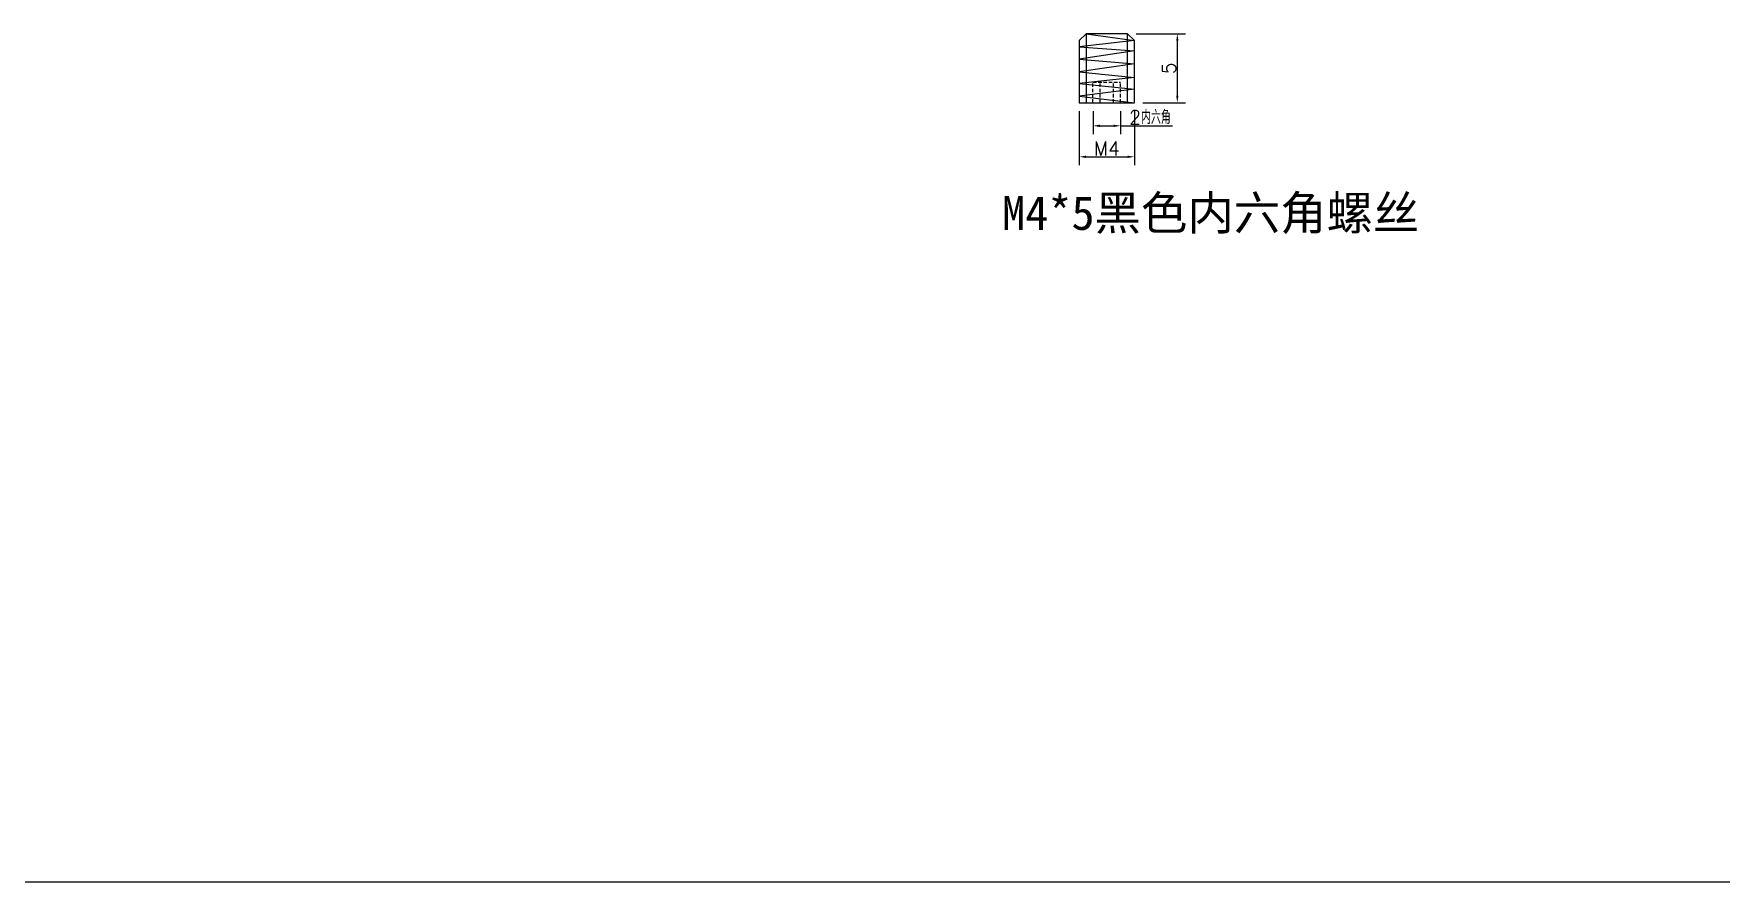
# Model space of a CAD drawing. Header units: millimetres. Extents: x 6817 to 15937, y -5221 to -164.
# Drawn here: x 9577 to 9699.4, y -1865.6 to -1804.1 of the extents above; entities that cross this region are included whole.
import ezdxf

# ---------------------------------------------------------------- set-up
doc = ezdxf.new("R2010")
doc.units = ezdxf.units.MM
doc.linetypes.add('HIDDEN', pattern=[9.525, 6.35, -3.175])
doc.layers.add('图层2', color=108, linetype='Continuous')
doc.styles.get("Standard").update_dxf_attribs({"font": 'txt', "bigfont": 'gbcbig.shx'})
doc.dimstyles.new('ISO-25', dxfattribs={"dimtxt": 1, "dimasz": 0.5, "dimexe": 0.6, "dimexo": 0.625, "dimgap": 0.1, "dimtad": 1, "dimtxsty": 'Standard', "dimcen": 2.5, "dimadec": 0, "dimazin": 0, "dimtfac": 1, "dimtmove": 0, "dimatfit": 3, "dimfxl": 0, "dimarcsym": 0})

# ---------------------------------------------------------------- blocks, each defined once
blk = doc.blocks.new('*D483')
at = {"layer": 'Defpoints', "color": 0, "linetype": 'ByBlock', "transparency": 16777216}
for p in [(9652.81, -1809.1), (9656.81, -1809.1), (9656.81, -1813.02)]:
    blk.add_point(p, dxfattribs=at)
at = {"layer": '图层2', "color": 0, "linetype": 'ByBlock', "lineweight": -2, "transparency": 16777216}
for p, q in [((9652.81, -1809.72), (9652.81, -1813.62)), ((9656.81, -1809.72), (9656.81, -1813.62)), ((9653.31, -1813.02), (9656.31, -1813.02))]:
    blk.add_line(p, q, dxfattribs=at)
at = {"layer": '图层2', "color": 0, "linetype": 'ByBlock', "transparency": 16777216}
for points in [[(9653.31, -1812.94), (9653.31, -1813.11), (9652.81, -1813.02)], [(9656.31, -1812.94), (9656.31, -1813.11), (9656.81, -1813.02)]]:
    blk.add_solid(points, dxfattribs=at)
at = {"layer": '图层2', "color": 0, "linetype": 'ByBlock', "transparency": 16777216, "insert": (9654.81, -1812.42), "char_height": 1, "attachment_point": 5}
blk.add_mtext('M4', dxfattribs=at)
blk = doc.blocks.new('*D484')
at = {"layer": 'Defpoints', "color": 0, "linetype": 'ByBlock', "transparency": 16777216}
for p in [(9653.81, -1809.1), (9655.81, -1809.1), (9655.81, -1810.78)]:
    blk.add_point(p, dxfattribs=at)
at = {"layer": '图层2', "color": 0, "linetype": 'ByBlock', "lineweight": -2, "transparency": 16777216}
for p, q in [((9653.81, -1809.72), (9653.81, -1811.38)), ((9655.81, -1809.72), (9655.81, -1811.38)), ((9654.31, -1810.78), (9655.31, -1810.78)), ((9655.81, -1810.78), (9659.57, -1810.78))]:
    blk.add_line(p, q, dxfattribs=at)
at = {"layer": '图层2', "color": 0, "linetype": 'ByBlock', "transparency": 16777216}
for points in [[(9654.31, -1810.69), (9654.31, -1810.86), (9653.81, -1810.78)], [(9655.31, -1810.69), (9655.31, -1810.86), (9655.81, -1810.78)]]:
    blk.add_solid(points, dxfattribs=at)
at = {"layer": '图层2', "color": 0, "linetype": 'ByBlock', "transparency": 16777216, "insert": (9657.94, -1810.15), "char_height": 1, "attachment_point": 5}
blk.add_mtext('2内六角', dxfattribs=at)
blk = doc.blocks.new('*D485')
at = {"layer": 'Defpoints', "color": 0, "linetype": 'ByBlock', "transparency": 16777216}
for p in [(9656.31, -1804.1), (9656.81, -1809.1), (9659.92, -1809.1)]:
    blk.add_point(p, dxfattribs=at)
at = {"layer": '图层2', "color": 0, "linetype": 'ByBlock', "lineweight": -2, "transparency": 16777216}
for p, q in [((9656.93, -1804.1), (9660.52, -1804.1)), ((9659.92, -1804.6), (9659.92, -1808.6)), ((9657.43, -1809.1), (9660.52, -1809.1))]:
    blk.add_line(p, q, dxfattribs=at)
at = {"layer": '图层2', "color": 0, "linetype": 'ByBlock', "transparency": 16777216}
for points in [[(9659.84, -1804.6), (9660, -1804.6), (9659.92, -1804.1)], [(9659.84, -1808.6), (9660, -1808.6), (9659.92, -1809.1)]]:
    blk.add_solid(points, dxfattribs=at)
at = {"layer": '图层2', "color": 0, "linetype": 'ByBlock', "transparency": 16777216, "insert": (9659.32, -1806.6), "char_height": 1, "attachment_point": 5, "rotation": 90}
blk.add_mtext('5', dxfattribs=at)

msp = doc.modelspace()

# ---------------------------------------------------------------- linework, layer by layer
at = {"layer": '图层2', "color": 4, "linetype": 'ByBlock'}
for p, q in [((9652.805, -1804.6), (9653.305, -1804.1)), ((9656.805, -1804.6), (9656.305, -1804.1)), ((9652.805, -1804.6), (9652.805, -1809.1)), ((9656.805, -1809.1), (9656.805, -1804.6))]:
    msp.add_line(p, q, dxfattribs=at)
at = {"layer": '图层2', "color": 6, "linetype": 'ByBlock'}
for p, q in [((9653.305, -1804.1), (9653.305, -1809.1)), ((9656.305, -1804.1), (9653.305, -1804.1)), ((9656.305, -1809.1), (9656.305, -1804.1)), ((9652.805, -1809.1), (9656.805, -1809.1))]:
    msp.add_line(p, q, dxfattribs=at)
at = {"layer": '图层2', "color": 3, "linetype": 'HIDDEN', "ltscale": 0.04}
for p, q in [((9653.805, -1809.1), (9653.805, -1807.6)), ((9653.805, -1807.6), (9655.805, -1807.6)), ((9654.323, -1809.1), (9654.323, -1807.6)), ((9655.287, -1809.1), (9655.287, -1807.6)), ((9655.805, -1809.1), (9655.805, -1807.6))]:
    msp.add_line(p, q, dxfattribs=at)
at = {"layer": '图层2', "color": 2, "linetype": 'ByBlock'}
msp.add_line((10175.615, -1865.627), (9494.427, -1865.627), dxfattribs=at)
at = {"layer": '图层2', "color": 3, "linetype": 'ByBlock'}
msp.add_lwpolyline([(9653.305, -1804.1), (9656.805, -1804.6), (9652.805, -1805.045), (9656.805, -1805.331), (9652.805, -1805.953), (9656.805, -1806.273), (9652.805, -1806.85), (9656.805, -1807.265), (9652.805, -1807.719), (9656.805, -1808.122), (9652.805, -1808.626), (9656.805, -1809.1)], dxfattribs=at)

# ---------------------------------------------------------------- texts
at = {"color": 2, "insert": (9647.214, -1815.858), "char_height": 2.46562, "width": 38.16509, "attachment_point": 1}
msp.add_mtext('{\\fSimSun|b0|i0|c134|p2;M4*5黑色内六角螺丝}', dxfattribs=at)

# ---------------------------------------------------------------- dimensions: what is measured, and where the dimension line sits
at = {"layer": '图层2', "color": 3, "linetype": 'ByBlock'}
dim = msp.add_linear_dim(base=(9659.92, -1809.1), p1=(9656.305, -1804.1), p2=(9656.805, -1809.1), angle=90, dimstyle='ISO-25', dxfattribs=at)
dim.commit()
dim.dimension.update_dxf_attribs({"geometry": '*D485', "text_midpoint": (9659.32, -1806.6)})
for base, p1, p2, text, picture, middle in [((9656.805, -1813.023), (9652.805, -1809.1), (9656.805, -1809.1), 'M4', '*D483', (9654.805, -1812.423)), ((9655.805, -1810.777), (9653.805, -1809.1), (9655.805, -1809.1), '<>内六角', '*D484', (9657.936, -1810.149))]:
    dim = msp.add_linear_dim(base=base, p1=p1, p2=p2, text=text, dimstyle='ISO-25', dxfattribs=at)
    dim.commit()
    dim.dimension.update_dxf_attribs({"geometry": picture, "text_midpoint": middle})

doc.saveas('drawing.dxf')
